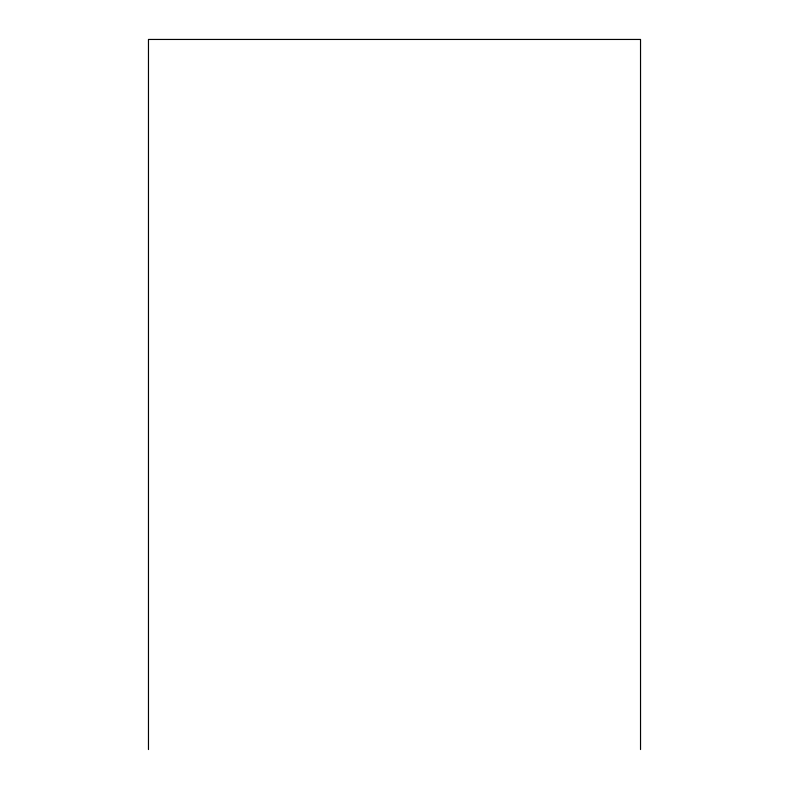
<?xml version="1.0" encoding="UTF-8"?>
<svg xmlns="http://www.w3.org/2000/svg" width="789" height="789" viewBox="0 0 789 789"><rect width="100%" height="100%" fill="white"/><g stroke="black" fill="none" stroke-linecap="round" stroke-linejoin="round"><path stroke-width="1.18" d="M640.53 749.55L640.53 39.45L148.47 39.45L148.47 749.55"/></g></svg>
